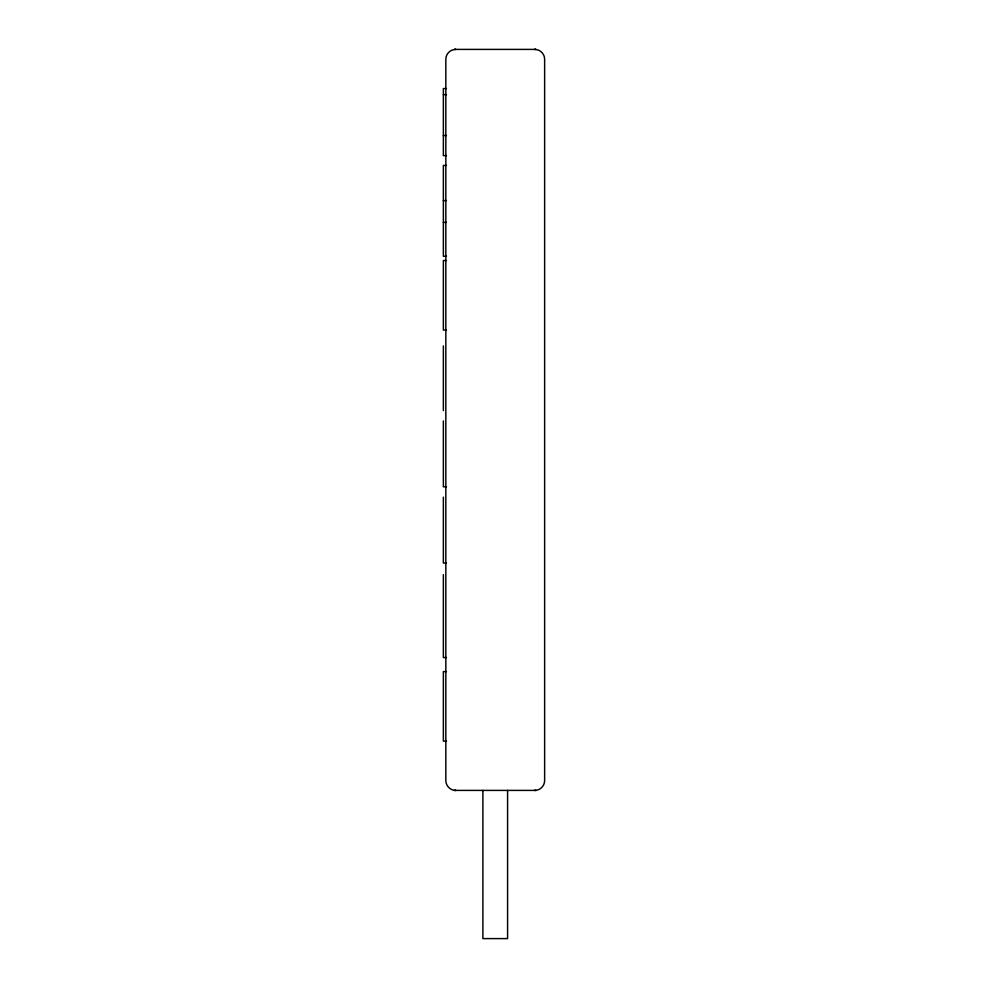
<?xml version="1.0" encoding="UTF-8"?>
<svg xmlns="http://www.w3.org/2000/svg" width="988" height="988" viewBox="0 0 988 988"><rect width="100%" height="100%" fill="white"/><g stroke="black" fill="none" stroke-linecap="round" stroke-linejoin="round"><path stroke-width="1.48" d="M455.715 49.4L534.755 49.4M446.453 88.55L443.365 88.55L443.365 155.635L446.453 155.635M443.365 94.65L446.453 94.65M443.365 135.517L446.453 135.517M446.453 165.404L443.365 165.404L443.365 256.275L446.453 256.275M443.365 200.589L446.453 200.589M443.365 222.362L446.453 222.362M446.453 260.536L443.365 260.536L443.365 330.066L446.453 330.066M446.453 486.8L443.365 486.8L443.365 420.937M446.453 563.037L443.365 563.037L443.365 497.174M446.453 657.563L443.365 657.563L443.365 574.633M446.453 671.593L443.365 671.593L443.365 741.124L446.453 741.124M455.715 790.4L534.755 790.4M507.585 790.4L507.585 938.6L482.885 938.6L482.885 790.4M443.365 345.924L443.365 410.563M455.023 49.301A24.786 12.955 54.8 0 1 455.653 49.264M534.681 49.548A24.786 12.782 -53.3 0 1 535.323 49.548A26.565 13.437 -51 0 1 535.965 49.585C540.745 49.808 544.746 54.501 544.635 59.28L544.635 780.52C544.734 785.337 540.819 789.795 536.027 790.314A26.565 13.437 51 0 1 535.422 790.264A24.786 12.782 53.3 0 1 534.681 790.252M455.789 49.548A24.786 12.782 53.3 0 0 455.147 49.548A26.565 13.437 51 0 0 454.505 49.585C449.725 49.808 445.724 54.501 445.835 59.28L445.835 780.52C445.736 785.337 449.651 789.795 454.443 790.314A26.565 13.437 -51 0 0 455.048 790.264A24.786 12.782 -53.3 0 0 455.789 790.252M454.394 49.388A26.565 13.573 52.1 0 1 454.925 49.326M534.817 49.264A24.786 12.955 -54.8 0 1 535.447 49.301M535.545 49.326A26.565 13.573 -52.1 0 1 536.076 49.388M535.447 790.499A24.786 12.955 54.8 0 1 534.817 790.536M455.653 790.536A24.786 12.955 -54.8 0 1 455.023 790.499M454.925 790.474A26.565 13.573 -52.1 0 1 454.394 790.412M536.076 790.412A26.565 13.573 52.1 0 1 535.545 790.474"/></g></svg>
